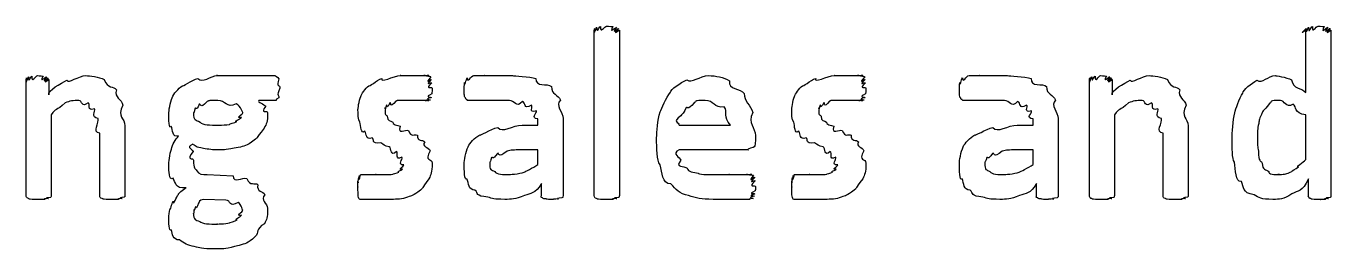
# Model space of a CAD drawing. Header units: millimetres. Extents: x 0 to 216, y 0 to 279.
# Drawn here: x 163.25 to 181.89, y 85.36 to 88.54 of the extents above; entities that cross this region are included whole.
import ezdxf

# ---------------------------------------------------------------- set-up
doc = ezdxf.new("R2010")
doc.units = ezdxf.units.MM
doc.layers.get('0').update_dxf_attribs({"linetype": 'CONTINUOUS'})

msp = doc.modelspace()

# ---------------------------------------------------------------- linework, layer by layer
at = {"color": 0}
for p, q in [((171.369, 86.1247), (171.369, 88.4837)), ((171.727, 88.4837), (171.727, 86.1247)), ((181.529, 87.5908), (181.529, 88.4837)), ((181.887, 88.4837), (181.887, 86.1247)), ((163.255, 86.1247), (163.255, 87.7782)), ((163.58, 87.7782), (163.58, 87.5577)), ((166.274, 87.8336), (166.814, 87.8336)), ((178.438, 86.1247), (178.438, 87.7782)), ((178.763, 87.7782), (178.763, 87.5577)), ((166.88, 87.6572), (166.88, 87.6572)), ((166.82, 87.4808), (166.577, 87.4808)), ((163.613, 87.2765), (163.613, 86.1247)), ((166.351, 87.3044), (166.351, 87.3044)), ((170.564, 87.128), (170.564, 87.2162)), ((170.922, 87.2215), (170.922, 86.1247)), ((177.635, 87.128), (177.635, 87.2162)), ((177.993, 87.2215), (177.993, 86.1247)), ((178.796, 87.2765), (178.796, 86.1247)), ((181.529, 86.6373), (181.529, 87.2765)), ((164.308, 86.1247), (164.308, 87.0119)), ((164.666, 87.1167), (164.666, 86.1247)), ((170.338, 87.128), (170.564, 87.128)), ((172.579, 87.128), (173.312, 87.128)), ((177.409, 87.128), (177.635, 87.128)), ((179.491, 86.1247), (179.491, 87.0119)), ((179.849, 87.1167), (179.849, 86.1247)), ((173.67, 86.9791), (173.67, 86.9184)), ((170.564, 86.7752), (170.327, 86.7752)), ((170.564, 86.5657), (170.564, 86.7752)), ((173.565, 86.7752), (172.579, 86.7752)), ((177.635, 86.7752), (177.397, 86.7752)), ((177.635, 86.5657), (177.635, 86.7752)), ((169.052, 86.5875), (169.052, 86.5875)), ((175.247, 86.5875), (175.247, 86.5875)), ((165.839, 86.4224), (166.213, 86.4059)), ((170.614, 86.1247), (170.614, 86.2954)), ((177.684, 86.1247), (177.684, 86.2954)), ((181.568, 86.13), (181.568, 86.3618)), ((166.109, 86.0584), (165.789, 86.0697)), ((166.351, 85.9151), (166.351, 85.9151))]:
    msp.add_line(p, q, dxfattribs=at)
for points in [[(171.369, 88.4837), (171.369, 88.3916), (171.37, 88.4975), (171.374, 88.5059)], [(171.374, 88.5059), (171.38, 88.4068), (171.391, 88.5183), (171.402, 88.5225)], [(171.402, 88.5225), (171.404, 88.4178), (171.435, 88.5335), (171.457, 88.5335)], [(171.457, 88.5335), (171.453, 88.4206), (171.512, 88.5391), (171.545, 88.5391)], [(171.545, 88.5391), (171.523, 88.5391), (171.611, 88.5363), (171.633, 88.5335)], [(171.633, 88.5335), (171.57, 88.4178), (171.678, 88.5292), (171.688, 88.5225)], [(171.688, 88.5225), (171.596, 88.4068), (171.712, 88.5126), (171.716, 88.5059)], [(171.716, 88.5059), (171.607, 88.3916), (171.727, 88.4908), (171.727, 88.4837)], [(181.529, 88.4837), (181.413, 88.3916), (181.53, 88.4975), (181.535, 88.5059)], [(181.535, 88.5059), (181.541, 88.4068), (181.553, 88.5183), (181.568, 88.5225)], [(181.568, 88.5225), (181.57, 88.4135), (181.6, 88.5292), (181.623, 88.5335)], [(181.623, 88.5335), (181.615, 88.4206), (181.672, 88.5391), (181.705, 88.5391)], [(181.705, 88.5391), (181.685, 88.5391), (181.772, 88.5363), (181.793, 88.5335)], [(181.793, 88.5335), (181.729, 88.4135), (181.832, 88.5254), (181.843, 88.5225)], [(181.843, 88.5225), (181.755, 88.4068), (181.868, 88.5126), (181.876, 88.5059)], [(181.876, 88.5059), (181.769, 88.3916), (181.887, 88.4908), (181.887, 88.4837)], [(163.255, 87.7782), (163.255, 87.6861), (163.256, 87.7919), (163.26, 87.8004)], [(163.26, 87.8004), (163.262, 87.7013), (163.273, 87.8127), (163.288, 87.817)], [(163.288, 87.817), (163.291, 87.7122), (163.318, 87.8279), (163.338, 87.8279)], [(163.338, 87.8279), (163.332, 87.715), (163.387, 87.8336), (163.42, 87.8336)], [(163.42, 87.8336), (163.394, 87.8336), (163.475, 87.8307), (163.497, 87.8279)], [(163.497, 87.8279), (163.438, 87.7122), (163.536, 87.8237), (163.547, 87.817)], [(163.547, 87.817), (163.46, 87.7013), (163.565, 87.8071), (163.569, 87.8004)], [(163.569, 87.8004), (163.471, 87.6861), (163.58, 87.7852), (163.58, 87.7782)], [(163.58, 87.5577), (163.559, 87.6268), (163.754, 87.7231), (163.839, 87.7672)], [(163.839, 87.7672), (163.85, 87.715), (164.017, 87.8336), (164.109, 87.8336)], [(164.109, 87.8336), (164.162, 87.8336), (164.298, 87.8141), (164.368, 87.7782)], [(164.368, 87.7782), (164.423, 87.642), (164.501, 87.6914), (164.545, 87.6293)], [(165.486, 87.69), (165.483, 87.6681), (165.621, 87.7729), (165.706, 87.7947)], [(165.706, 87.7947), (165.774, 87.715), (165.888, 87.8336), (165.988, 87.8336)], [(165.988, 87.8336), (165.928, 87.8336), (166.092, 87.8336), (166.136, 87.8336)], [(166.136, 87.8336), (166.138, 87.8336), (166.23, 87.8336), (166.274, 87.8336)], [(166.814, 87.8336), (166.799, 87.8336), (166.853, 87.8184), (166.864, 87.7895)], [(166.864, 87.7895), (166.821, 87.6572), (166.88, 87.715), (166.88, 87.6572)], [(168.148, 87.69), (168.148, 87.6639), (168.261, 87.7686), (168.336, 87.7947)], [(168.336, 87.7947), (168.298, 87.715), (168.503, 87.8336), (168.606, 87.8336)], [(168.606, 87.8336), (168.563, 87.8336), (168.694, 87.8336), (168.738, 87.8336)], [(168.738, 87.8336), (168.768, 87.8336), (168.822, 87.8336), (168.859, 87.8336)], [(168.859, 87.8336), (168.843, 87.8336), (168.927, 87.8336), (168.953, 87.8336)], [(168.953, 87.8336), (168.894, 87.8336), (168.997, 87.8336), (169.008, 87.8336)], [(169.008, 87.8336), (168.92, 87.8336), (169.032, 87.8279), (169.036, 87.817)], [(169.036, 87.817), (168.927, 87.6928), (169.041, 87.7919), (169.041, 87.7782)], [(169.041, 87.7782), (168.931, 87.6681), (169.047, 87.7507), (169.047, 87.7288)], [(169.517, 87.7341), (169.522, 87.6709), (169.536, 87.7782), (169.555, 87.8004)], [(169.555, 87.8004), (169.558, 87.715), (169.605, 87.8336), (169.649, 87.8336)], [(169.649, 87.8336), (169.646, 87.8336), (169.744, 87.8336), (169.803, 87.8336)], [(169.803, 87.8336), (169.765, 87.8336), (169.925, 87.8336), (169.991, 87.8336)], [(169.991, 87.8336), (170.018, 87.8336), (170.13, 87.8336), (170.2, 87.8336)], [(170.2, 87.8336), (170.22, 87.8336), (170.444, 87.8198), (170.536, 87.7947)], [(170.536, 87.7947), (170.521, 87.6639), (170.702, 87.7302), (170.757, 87.679)], [(172.457, 87.5965), (172.453, 87.6349), (172.597, 87.7316), (172.689, 87.7729)], [(172.689, 87.7729), (172.755, 87.715), (172.883, 87.8336), (172.998, 87.8336)], [(172.998, 87.8336), (173.104, 87.8336), (173.215, 87.8085), (173.301, 87.7616)], [(173.301, 87.7616), (173.273, 87.624), (173.455, 87.6572), (173.51, 87.5799)], [(174.342, 87.69), (174.342, 87.6639), (174.456, 87.7686), (174.53, 87.7947)], [(174.53, 87.7947), (174.493, 87.715), (174.697, 87.8336), (174.8, 87.8336)], [(174.8, 87.8336), (174.757, 87.8336), (174.888, 87.8336), (174.932, 87.8336)], [(174.932, 87.8336), (174.963, 87.8336), (175.016, 87.8336), (175.054, 87.8336)], [(175.054, 87.8336), (175.037, 87.8336), (175.121, 87.8336), (175.147, 87.8336)], [(175.147, 87.8336), (175.088, 87.8336), (175.191, 87.8336), (175.202, 87.8336)], [(175.202, 87.8336), (175.114, 87.8336), (175.226, 87.8279), (175.23, 87.817)], [(175.23, 87.817), (175.121, 87.6928), (175.235, 87.7919), (175.235, 87.7782)], [(175.235, 87.7782), (175.125, 87.6681), (175.241, 87.7507), (175.241, 87.7288)], [(176.587, 87.7341), (176.593, 87.6709), (176.607, 87.7782), (176.626, 87.8004)], [(176.626, 87.8004), (176.629, 87.715), (176.676, 87.8336), (176.72, 87.8336)], [(176.72, 87.8336), (176.717, 87.8336), (176.815, 87.8336), (176.874, 87.8336)], [(176.874, 87.8336), (176.836, 87.8336), (176.995, 87.8336), (177.061, 87.8336)], [(177.061, 87.8336), (177.089, 87.8336), (177.201, 87.8336), (177.271, 87.8336)], [(177.271, 87.8336), (177.29, 87.8336), (177.515, 87.8198), (177.607, 87.7947)], [(177.607, 87.7947), (177.592, 87.6639), (177.772, 87.7302), (177.828, 87.679)], [(178.438, 87.7782), (178.438, 87.6861), (178.44, 87.7919), (178.443, 87.8004)], [(178.443, 87.8004), (178.445, 87.7013), (178.456, 87.8127), (178.471, 87.817)], [(178.471, 87.817), (178.474, 87.7122), (178.501, 87.8279), (178.521, 87.8279)], [(178.521, 87.8279), (178.515, 87.715), (178.57, 87.8336), (178.603, 87.8336)], [(178.603, 87.8336), (178.577, 87.8336), (178.659, 87.8307), (178.681, 87.8279)], [(178.681, 87.8279), (178.621, 87.7122), (178.719, 87.8237), (178.73, 87.817)], [(178.73, 87.817), (178.643, 87.7013), (178.748, 87.8071), (178.752, 87.8004)], [(178.752, 87.8004), (178.654, 87.6861), (178.763, 87.7852), (178.763, 87.7782)], [(178.763, 87.5577), (178.743, 87.6268), (178.937, 87.7231), (179.022, 87.7672)], [(179.022, 87.7672), (179.033, 87.715), (179.2, 87.8336), (179.292, 87.8336)], [(179.292, 87.8336), (179.345, 87.8336), (179.481, 87.8141), (179.552, 87.7782)], [(179.552, 87.7782), (179.607, 87.642), (179.684, 87.6914), (179.728, 87.6293)], [(180.63, 87.5852), (180.633, 87.6307), (180.752, 87.726), (180.829, 87.7672)], [(180.829, 87.7672), (180.906, 87.715), (180.994, 87.8336), (181.094, 87.8336)], [(181.094, 87.8336), (181.089, 87.8336), (181.255, 87.8127), (181.325, 87.7729)], [(181.325, 87.7729), (181.347, 87.6349), (181.463, 87.6709), (181.529, 87.5908)], [(164.545, 87.6293), (164.512, 87.5206), (164.619, 87.4984), (164.638, 87.4145)], [(165.343, 87.5192), (165.362, 87.5757), (165.427, 87.6459), (165.486, 87.69)], [(166.88, 87.6572), (166.821, 87.5358), (166.875, 87.5482), (166.864, 87.5192)], [(168.033, 87.5358), (168.045, 87.5757), (168.096, 87.6459), (168.148, 87.69)], [(169.047, 87.5743), (168.931, 87.5206), (169.044, 87.533), (169.041, 87.5192)], [(169.047, 87.7288), (168.934, 87.6268), (169.052, 87.6861), (169.052, 87.6572)], [(169.052, 87.6572), (169.052, 87.569), (169.049, 87.5993), (169.047, 87.5743)], [(169.511, 87.6349), (169.511, 87.6268), (169.513, 87.7122), (169.517, 87.7341)], [(169.511, 87.569), (169.511, 87.5605), (169.511, 87.6131), (169.511, 87.6349)], [(170.757, 87.679), (170.753, 87.5605), (170.857, 87.5633), (170.884, 87.4861)], [(172.309, 87.3153), (172.328, 87.3622), (172.394, 87.5192), (172.457, 87.5965)], [(173.51, 87.5799), (173.501, 87.4695), (173.605, 87.4116), (173.632, 87.3097)], [(174.227, 87.5358), (174.239, 87.5757), (174.29, 87.6459), (174.342, 87.69)], [(175.241, 87.5743), (175.125, 87.5206), (175.238, 87.533), (175.235, 87.5192)], [(175.241, 87.7288), (175.128, 87.6268), (175.247, 87.6861), (175.247, 87.6572)], [(175.247, 87.6572), (175.247, 87.569), (175.244, 87.5993), (175.241, 87.5743)], [(176.582, 87.6349), (176.582, 87.6268), (176.583, 87.7122), (176.587, 87.7341)], [(176.582, 87.569), (176.582, 87.5605), (176.582, 87.6131), (176.582, 87.6349)], [(177.828, 87.679), (177.823, 87.5605), (177.928, 87.5633), (177.955, 87.4861)], [(179.728, 87.6293), (179.695, 87.5206), (179.802, 87.4984), (179.821, 87.4145)], [(180.515, 87.3044), (180.527, 87.3552), (180.578, 87.5083), (180.63, 87.5852)], [(163.812, 87.4476), (163.681, 87.322), (163.682, 87.3718), (163.613, 87.2765)], [(164.01, 87.4808), (163.927, 87.4808), (163.878, 87.4695), (163.812, 87.4476)], [(164.142, 87.4476), (164.044, 87.3622), (164.061, 87.4808), (164.01, 87.4808)], [(164.23, 87.3594), (164.118, 87.322), (164.178, 87.4282), (164.142, 87.4476)], [(164.638, 87.4145), (164.548, 87.2381), (164.666, 87.2338), (164.666, 87.1167)], [(165.293, 87.2931), (165.293, 87.322), (165.31, 87.4529), (165.343, 87.5192)], [(165.728, 87.4254), (165.675, 87.3111), (165.681, 87.3926), (165.668, 87.3704)], [(165.839, 87.4642), (165.73, 87.3442), (165.757, 87.4434), (165.728, 87.4254)], [(165.993, 87.4808), (165.818, 87.4808), (165.883, 87.4751), (165.839, 87.4642)], [(166.257, 87.431), (166.109, 87.3622), (166.106, 87.4808), (165.993, 87.4808)], [(166.351, 87.3044), (166.351, 87.3002), (166.32, 87.4007), (166.257, 87.431)], [(166.577, 87.4808), (166.55, 87.4543), (166.657, 87.4268), (166.677, 87.3979)], [(166.677, 87.3979), (166.586, 87.2822), (166.704, 87.3428), (166.704, 87.3097)], [(166.864, 87.5192), (166.799, 87.4808), (166.838, 87.4808), (166.82, 87.4808)], [(167.994, 87.3538), (167.994, 87.3442), (168.006, 87.4808), (168.033, 87.5358)], [(168.402, 87.4145), (168.371, 87.3069), (168.385, 87.3898), (168.385, 87.376)], [(168.451, 87.4476), (168.394, 87.3333), (168.413, 87.4282), (168.402, 87.4145)], [(168.534, 87.4695), (168.438, 87.351), (168.474, 87.4586), (168.451, 87.4476)], [(168.655, 87.4808), (168.508, 87.4808), (168.57, 87.4765), (168.534, 87.4695)], [(168.793, 87.4808), (168.722, 87.4808), (168.706, 87.4808), (168.655, 87.4808)], [(168.898, 87.4808), (168.801, 87.4808), (168.833, 87.4808), (168.793, 87.4808)], [(168.97, 87.4808), (168.861, 87.4808), (168.927, 87.4808), (168.898, 87.4808)], [(169.008, 87.4808), (168.898, 87.4808), (168.988, 87.4808), (168.97, 87.4808)], [(169.025, 87.4861), (168.912, 87.4808), (169.015, 87.4808), (169.008, 87.4808)], [(169.041, 87.5192), (168.923, 87.4917), (169.032, 87.4931), (169.025, 87.4861)], [(169.528, 87.5192), (169.514, 87.5206), (169.514, 87.5496), (169.511, 87.569)], [(169.55, 87.4917), (169.529, 87.4945), (169.534, 87.5083), (169.528, 87.5192)], [(169.577, 87.4808), (169.544, 87.4808), (169.557, 87.4832), (169.55, 87.4917)], [(169.649, 87.4808), (169.569, 87.4808), (169.591, 87.4808), (169.577, 87.4808)], [(169.77, 87.4808), (169.635, 87.4808), (169.682, 87.4808), (169.649, 87.4808)], [(169.936, 87.4808), (169.849, 87.4808), (169.817, 87.4808), (169.77, 87.4808)], [(170.156, 87.4808), (169.977, 87.4808), (170.002, 87.4808), (169.936, 87.4808)], [(170.343, 87.4642), (170.25, 87.3622), (170.229, 87.4808), (170.156, 87.4808)], [(170.47, 87.4145), (170.352, 87.34), (170.394, 87.4529), (170.343, 87.4642)], [(170.542, 87.3319), (170.418, 87.2959), (170.503, 87.3926), (170.47, 87.4145)], [(170.884, 87.4861), (170.804, 87.4063), (170.922, 87.3206), (170.922, 87.2215)], [(172.794, 87.4476), (172.689, 87.322), (172.711, 87.4035), (172.678, 87.3704)], [(172.954, 87.4808), (172.78, 87.4808), (172.84, 87.4695), (172.794, 87.4476)], [(173.223, 87.3869), (173.077, 87.3622), (173.075, 87.4808), (172.954, 87.4808)], [(173.312, 87.128), (173.199, 87.2381), (173.286, 87.3234), (173.223, 87.3869)], [(174.188, 87.3538), (174.188, 87.3442), (174.201, 87.4808), (174.227, 87.5358)], [(174.596, 87.4145), (174.566, 87.3069), (174.579, 87.3898), (174.579, 87.376)], [(174.646, 87.4476), (174.588, 87.3333), (174.607, 87.4282), (174.596, 87.4145)], [(174.728, 87.4695), (174.632, 87.351), (174.668, 87.4586), (174.646, 87.4476)], [(174.85, 87.4808), (174.702, 87.4808), (174.764, 87.4765), (174.728, 87.4695)], [(174.987, 87.4808), (174.916, 87.4808), (174.901, 87.4808), (174.85, 87.4808)], [(175.092, 87.4808), (174.996, 87.4808), (175.028, 87.4808), (174.987, 87.4808)], [(175.164, 87.4808), (175.055, 87.4808), (175.121, 87.4808), (175.092, 87.4808)], [(175.202, 87.4808), (175.092, 87.4808), (175.182, 87.4808), (175.164, 87.4808)], [(175.219, 87.4861), (175.106, 87.4808), (175.209, 87.4808), (175.202, 87.4808)], [(175.235, 87.5192), (175.117, 87.4917), (175.226, 87.4931), (175.219, 87.4861)], [(176.598, 87.5192), (176.585, 87.5206), (176.585, 87.5496), (176.582, 87.569)], [(176.62, 87.4917), (176.6, 87.4945), (176.605, 87.5083), (176.598, 87.5192)], [(176.648, 87.4808), (176.615, 87.4808), (176.627, 87.4832), (176.62, 87.4917)], [(176.72, 87.4808), (176.64, 87.4808), (176.662, 87.4808), (176.648, 87.4808)], [(176.841, 87.4808), (176.706, 87.4808), (176.753, 87.4808), (176.72, 87.4808)], [(177.006, 87.4808), (176.919, 87.4808), (176.888, 87.4808), (176.841, 87.4808)], [(177.227, 87.4808), (177.048, 87.4808), (177.073, 87.4808), (177.006, 87.4808)], [(177.414, 87.4642), (177.321, 87.3622), (177.3, 87.4808), (177.227, 87.4808)], [(177.541, 87.4145), (177.423, 87.34), (177.465, 87.4529), (177.414, 87.4642)], [(177.613, 87.3319), (177.488, 87.2959), (177.574, 87.3926), (177.541, 87.4145)], [(177.955, 87.4861), (177.874, 87.4063), (177.993, 87.3206), (177.993, 87.2215)], [(178.995, 87.4476), (178.864, 87.322), (178.865, 87.3718), (178.796, 87.2765)], [(179.193, 87.4808), (179.111, 87.4808), (179.061, 87.4695), (178.995, 87.4476)], [(179.325, 87.4476), (179.228, 87.3622), (179.244, 87.4808), (179.193, 87.4808)], [(179.414, 87.3594), (179.301, 87.322), (179.361, 87.4282), (179.325, 87.4476)], [(179.821, 87.4145), (179.731, 87.2381), (179.849, 87.2338), (179.849, 87.1167)], [(181.011, 87.4367), (180.909, 87.3044), (180.937, 87.3661), (180.912, 87.3153)], [(181.165, 87.4808), (180.994, 87.4808), (181.055, 87.4656), (181.011, 87.4367)], [(181.347, 87.4254), (181.233, 87.3622), (181.227, 87.4808), (181.165, 87.4808)], [(181.529, 87.2765), (181.35, 87.2931), (181.405, 87.3926), (181.347, 87.4254)], [(164.285, 87.2215), (164.166, 87.2451), (164.255, 87.322), (164.23, 87.3594)], [(164.308, 87.0119), (164.192, 87.0204), (164.299, 87.1693), (164.285, 87.2215)], [(165.326, 87.1114), (165.293, 87.0507), (165.293, 87.2229), (165.293, 87.2931)], [(165.668, 87.3704), (165.646, 87.267), (165.646, 87.3234), (165.646, 87.2987)], [(165.646, 87.2987), (165.646, 87.1897), (165.676, 87.2049), (165.74, 87.1721)], [(166.263, 87.1774), (166.204, 87.1788), (166.314, 87.2162), (166.329, 87.2381)], [(166.329, 87.2381), (166.233, 87.2229), (166.351, 87.2822), (166.351, 87.3044)], [(166.704, 87.3097), (166.704, 87.1636), (166.688, 87.1499), (166.654, 87.0839)], [(168.021, 87.1721), (167.994, 87.2077), (167.994, 87.2836), (167.994, 87.3538)], [(168.385, 87.376), (168.371, 87.2451), (168.394, 87.2878), (168.413, 87.2546)], [(168.413, 87.2546), (168.413, 87.183), (168.46, 87.1968), (168.49, 87.1721)], [(170.564, 87.2162), (170.448, 87.23), (170.556, 87.2987), (170.542, 87.3319)], [(172.259, 86.946), (172.259, 87.0246), (172.275, 87.2049), (172.309, 87.3153)], [(172.606, 87.2603), (172.471, 87.1746), (172.579, 87.1746), (172.579, 87.128)], [(172.678, 87.3704), (172.625, 87.2603), (172.624, 87.3044), (172.606, 87.2603)], [(173.632, 87.3097), (173.551, 87.1456), (173.67, 87.0962), (173.67, 86.9791)], [(174.216, 87.1721), (174.188, 87.2077), (174.188, 87.2836), (174.188, 87.3538)], [(174.579, 87.376), (174.566, 87.2451), (174.588, 87.2878), (174.607, 87.2546)], [(174.607, 87.2546), (174.607, 87.183), (174.654, 87.1968), (174.684, 87.1721)], [(177.635, 87.2162), (177.519, 87.23), (177.626, 87.2987), (177.613, 87.3319)], [(179.469, 87.2215), (179.349, 87.2451), (179.439, 87.322), (179.414, 87.3594)], [(179.491, 87.0119), (179.375, 87.0204), (179.483, 87.1693), (179.469, 87.2215)], [(180.476, 86.9294), (180.476, 87.0176), (180.489, 87.194), (180.515, 87.3044)], [(180.912, 87.3153), (180.858, 87.2049), (180.867, 87.212), (180.856, 87.1499)], [(165.431, 86.9735), (165.34, 86.9474), (165.351, 87.0589), (165.326, 87.1114)], [(165.74, 87.1721), (165.77, 87.128), (165.888, 87.128), (165.999, 87.128)], [(165.999, 87.128), (166.061, 87.128), (166.114, 87.1305), (166.158, 87.1389)], [(166.158, 87.1389), (166.149, 87.1456), (166.237, 87.1622), (166.263, 87.1774)], [(166.654, 87.0839), (166.519, 86.9142), (166.573, 86.9597), (166.511, 86.9128)], [(168.093, 87.0398), (168.03, 86.9872), (168.039, 87.1195), (168.021, 87.1721)], [(168.198, 86.946), (168.093, 86.9142), (168.126, 87.0024), (168.093, 87.0398)], [(168.49, 87.1721), (168.475, 87.1347), (168.558, 87.1291), (168.595, 87.1114)], [(168.595, 87.1114), (168.552, 86.9805), (168.675, 87.0726), (168.716, 87.0507)], [(168.716, 87.0507), (168.754, 86.9403), (168.801, 87.0095), (168.843, 86.9844)], [(169.732, 86.9901), (169.727, 86.9654), (169.887, 87.0726), (169.991, 87.0948)], [(169.991, 87.0948), (170.051, 87.0095), (170.208, 87.128), (170.338, 87.128)], [(174.287, 87.0398), (174.224, 86.9872), (174.234, 87.1195), (174.216, 87.1721)], [(174.392, 86.946), (174.287, 86.9142), (174.321, 87.0024), (174.287, 87.0398)], [(174.684, 87.1721), (174.669, 87.1347), (174.752, 87.1291), (174.789, 87.1114)], [(174.789, 87.1114), (174.746, 86.9805), (174.869, 87.0726), (174.91, 87.0507)], [(174.91, 87.0507), (174.949, 86.9403), (174.996, 87.0095), (175.037, 86.9844)], [(176.802, 86.9901), (176.798, 86.9654), (176.958, 87.0726), (177.061, 87.0948)], [(177.061, 87.0948), (177.122, 87.0095), (177.279, 87.128), (177.409, 87.128)], [(180.856, 87.1499), (180.836, 87.0797), (180.84, 87.0246), (180.84, 86.9625)], [(165.331, 86.7862), (165.344, 86.8521), (165.389, 86.9184), (165.431, 86.9735)], [(165.635, 86.8578), (165.524, 86.7999), (165.64, 86.7929), (165.64, 86.753)], [(165.789, 86.7971), (165.675, 86.808), (165.67, 86.8355), (165.635, 86.8578)], [(166.511, 86.9128), (166.395, 86.8218), (166.373, 86.8331), (166.285, 86.808)], [(168.319, 86.8743), (168.17, 86.8634), (168.238, 86.9199), (168.198, 86.946)], [(168.44, 86.8193), (168.371, 86.8218), (168.363, 86.8549), (168.319, 86.8743)], [(168.843, 86.9844), (168.835, 86.8881), (168.917, 86.9266), (168.947, 86.8909)], [(168.947, 86.8909), (168.898, 86.8193), (169.005, 86.8151), (169.025, 86.7639)], [(169.566, 86.8193), (169.588, 86.8743), (169.661, 86.946), (169.732, 86.9901)], [(172.309, 86.56), (172.259, 86.6235), (172.259, 86.7985), (172.259, 86.946)], [(173.67, 86.9184), (173.67, 86.8193), (173.659, 86.8303), (173.637, 86.808)], [(174.514, 86.8743), (174.365, 86.8634), (174.432, 86.9199), (174.392, 86.946)], [(174.635, 86.8193), (174.566, 86.8218), (174.558, 86.8549), (174.514, 86.8743)], [(175.037, 86.9844), (175.029, 86.8881), (175.111, 86.9266), (175.142, 86.8909)], [(175.142, 86.8909), (175.092, 86.8193), (175.2, 86.8151), (175.219, 86.7639)], [(176.637, 86.8193), (176.659, 86.8743), (176.732, 86.946), (176.802, 86.9901)], [(180.509, 86.5988), (180.476, 86.6454), (180.476, 86.8151), (180.476, 86.9294)], [(180.84, 86.9625), (180.836, 86.8303), (180.843, 86.8246), (180.851, 86.7586)], [(165.293, 86.5491), (165.293, 86.5946), (165.305, 86.716), (165.331, 86.7862)], [(165.64, 86.753), (165.527, 86.6055), (165.646, 86.6733), (165.646, 86.6263)], [(165.999, 86.7752), (165.924, 86.7752), (165.855, 86.7819), (165.789, 86.7971)], [(166.285, 86.808), (166.105, 86.7752), (166.105, 86.7752), (165.999, 86.7752)], [(168.545, 86.753), (168.449, 86.6676), (168.48, 86.7999), (168.44, 86.8193)], [(168.622, 86.6704), (168.512, 86.6207), (168.578, 86.7311), (168.545, 86.753)], [(168.65, 86.56), (168.548, 86.5572), (168.64, 86.6401), (168.622, 86.6704)], [(169.025, 86.7639), (168.934, 86.6013), (169.052, 86.6567), (169.052, 86.5875)], [(169.511, 86.5766), (169.511, 86.6165), (169.529, 86.7488), (169.566, 86.8193)], [(169.902, 86.6648), (169.871, 86.5614), (169.875, 86.6165), (169.875, 86.5875)], [(169.985, 86.7255), (169.908, 86.6098), (169.92, 86.6895), (169.902, 86.6648)], [(170.123, 86.7586), (169.981, 86.6387), (170.021, 86.7392), (169.985, 86.7255)], [(170.327, 86.7752), (170.212, 86.7752), (170.181, 86.7696), (170.123, 86.7586)], [(172.579, 86.7752), (172.471, 86.7198), (172.587, 86.6704), (172.606, 86.6263)], [(173.637, 86.808), (173.507, 86.7752), (173.59, 86.7752), (173.565, 86.7752)], [(174.739, 86.753), (174.643, 86.6676), (174.675, 86.7999), (174.635, 86.8193)], [(174.817, 86.6704), (174.706, 86.6207), (174.772, 86.7311), (174.739, 86.753)], [(174.844, 86.56), (174.742, 86.5572), (174.835, 86.6401), (174.817, 86.6704)], [(175.219, 86.7639), (175.128, 86.6013), (175.247, 86.6567), (175.247, 86.5875)], [(176.582, 86.5766), (176.582, 86.6165), (176.6, 86.7488), (176.637, 86.8193)], [(176.973, 86.6648), (176.941, 86.5614), (176.946, 86.6165), (176.946, 86.5875)], [(177.056, 86.7255), (176.979, 86.6098), (176.991, 86.6895), (176.973, 86.6648)], [(177.194, 86.7586), (177.052, 86.6387), (177.092, 86.7392), (177.056, 86.7255)], [(177.397, 86.7752), (177.283, 86.7752), (177.251, 86.7696), (177.194, 86.7586)], [(180.851, 86.7586), (180.854, 86.5837), (180.88, 86.6387), (180.906, 86.5875)], [(165.354, 86.3727), (165.293, 86.3258), (165.293, 86.4856), (165.293, 86.5491)], [(165.646, 86.6263), (165.646, 86.4994), (165.662, 86.5173), (165.695, 86.4775)], [(165.695, 86.4775), (165.715, 86.4224), (165.779, 86.4224), (165.839, 86.4224)], [(168.495, 86.4277), (168.479, 86.4334), (168.556, 86.4443), (168.578, 86.4553)], [(168.578, 86.4553), (168.523, 86.4553), (168.617, 86.4803), (168.628, 86.4994)], [(168.628, 86.4994), (168.548, 86.4912), (168.65, 86.5382), (168.65, 86.56)], [(169.052, 86.5875), (169.052, 86.4471), (169.037, 86.4277), (169.008, 86.3618)], [(169.55, 86.3618), (169.511, 86.3258), (169.511, 86.4955), (169.511, 86.5766)], [(169.875, 86.5875), (169.871, 86.4803), (169.898, 86.4955), (169.946, 86.4665)], [(169.946, 86.4665), (169.97, 86.4224), (170.069, 86.4224), (170.162, 86.4224)], [(170.162, 86.4224), (170.135, 86.4224), (170.302, 86.4334), (170.366, 86.4553)], [(170.366, 86.4553), (170.378, 86.469), (170.494, 86.5173), (170.564, 86.5657)], [(172.463, 86.2902), (172.328, 86.2902), (172.344, 86.4528), (172.309, 86.56)], [(172.606, 86.6263), (172.508, 86.5173), (172.653, 86.5491), (172.694, 86.5159)], [(172.694, 86.5159), (172.707, 86.4553), (172.788, 86.4623), (172.854, 86.4443)], [(174.69, 86.4277), (174.673, 86.4334), (174.75, 86.4443), (174.772, 86.4553)], [(174.772, 86.4553), (174.717, 86.4553), (174.811, 86.4803), (174.822, 86.4994)], [(174.822, 86.4994), (174.742, 86.4912), (174.844, 86.5382), (174.844, 86.56)], [(175.247, 86.5875), (175.247, 86.4471), (175.231, 86.4277), (175.202, 86.3618)], [(176.62, 86.3618), (176.582, 86.3258), (176.582, 86.4955), (176.582, 86.5766)], [(176.946, 86.5875), (176.941, 86.4803), (176.969, 86.4955), (177.017, 86.4665)], [(177.017, 86.4665), (177.041, 86.4224), (177.14, 86.4224), (177.232, 86.4224)], [(177.232, 86.4224), (177.206, 86.4224), (177.373, 86.4334), (177.436, 86.4553)], [(177.436, 86.4553), (177.449, 86.469), (177.564, 86.5173), (177.635, 86.5657)], [(180.608, 86.323), (180.52, 86.3148), (180.531, 86.4912), (180.509, 86.5988)], [(180.906, 86.5875), (180.906, 86.4842), (180.963, 86.4994), (181, 86.4665)], [(181, 86.4665), (180.983, 86.4224), (181.091, 86.4224), (181.154, 86.4224)], [(181.242, 86.4334), (181.251, 86.4362), (181.3, 86.4514), (181.331, 86.4665)], [(181.331, 86.4665), (181.31, 86.469), (181.391, 86.5064), (181.424, 86.5325)], [(181.424, 86.5325), (181.376, 86.5244), (181.492, 86.596), (181.529, 86.6373)], [(165.541, 86.2348), (165.373, 86.2157), (165.394, 86.3177), (165.354, 86.3727)], [(166.213, 86.4059), (166.211, 86.2902), (166.347, 86.3893), (166.406, 86.3671)], [(166.406, 86.3671), (166.45, 86.2485), (166.522, 86.3191), (166.566, 86.2789)], [(166.566, 86.2789), (166.539, 86.1716), (166.643, 86.1935), (166.666, 86.1356)], [(167.994, 86.3286), (167.997, 86.2637), (168.001, 86.3685), (168.005, 86.3836)], [(167.994, 86.2461), (167.994, 86.2196), (167.994, 86.3064), (167.994, 86.3286)], [(168.005, 86.3836), (168.005, 86.2926), (168.012, 86.4073), (168.016, 86.4112)], [(168.016, 86.4112), (168.012, 86.3039), (168.024, 86.4224), (168.033, 86.4224)], [(168.033, 86.4224), (168.03, 86.4224), (168.057, 86.4224), (168.077, 86.4224)], [(168.077, 86.4224), (168.071, 86.4224), (168.122, 86.4224), (168.148, 86.4224)], [(168.148, 86.4224), (168.126, 86.4224), (168.212, 86.4224), (168.253, 86.4224)], [(168.253, 86.4224), (168.206, 86.4224), (168.338, 86.4224), (168.391, 86.4224)], [(168.391, 86.4224), (168.415, 86.4224), (168.465, 86.4235), (168.495, 86.4277)], [(169.008, 86.3618), (168.879, 86.202), (168.942, 86.2461), (168.887, 86.202)], [(169.665, 86.202), (169.566, 86.202), (169.579, 86.2983), (169.55, 86.3618)], [(170.614, 86.2954), (170.525, 86.1427), (170.459, 86.1603), (170.371, 86.1247)], [(172.716, 86.1247), (172.581, 86.1427), (172.532, 86.2157), (172.463, 86.2902)], [(172.854, 86.4443), (172.839, 86.4224), (173, 86.4224), (173.097, 86.4224)], [(173.097, 86.4224), (173.13, 86.4224), (173.241, 86.4224), (173.301, 86.4224)], [(173.301, 86.4224), (173.247, 86.4224), (173.408, 86.4224), (173.45, 86.4224)], [(173.45, 86.4224), (173.45, 86.4224), (173.528, 86.4224), (173.554, 86.4224)], [(173.554, 86.4224), (173.505, 86.4224), (173.605, 86.4224), (173.62, 86.4224)], [(173.62, 86.4224), (173.53, 86.4224), (173.638, 86.4182), (173.643, 86.4112)], [(173.643, 86.4112), (173.541, 86.2926), (173.655, 86.3974), (173.659, 86.3836)], [(173.659, 86.3836), (173.549, 86.2679), (173.664, 86.3561), (173.664, 86.3342)], [(173.664, 86.3342), (173.551, 86.2238), (173.67, 86.2845), (173.67, 86.2513)], [(174.188, 86.3286), (174.191, 86.2637), (174.195, 86.3685), (174.199, 86.3836)], [(174.188, 86.2461), (174.188, 86.2196), (174.188, 86.3064), (174.188, 86.3286)], [(174.199, 86.3836), (174.199, 86.2926), (174.206, 86.4073), (174.21, 86.4112)], [(174.21, 86.4112), (174.206, 86.3039), (174.219, 86.4224), (174.227, 86.4224)], [(174.227, 86.4224), (174.224, 86.4224), (174.251, 86.4224), (174.271, 86.4224)], [(174.271, 86.4224), (174.265, 86.4224), (174.316, 86.4224), (174.342, 86.4224)], [(174.342, 86.4224), (174.321, 86.4224), (174.406, 86.4224), (174.447, 86.4224)], [(174.447, 86.4224), (174.4, 86.4224), (174.533, 86.4224), (174.585, 86.4224)], [(174.585, 86.4224), (174.61, 86.4224), (174.66, 86.4235), (174.69, 86.4277)], [(175.202, 86.3618), (175.073, 86.202), (175.136, 86.2461), (175.081, 86.202)], [(176.736, 86.202), (176.637, 86.202), (176.649, 86.2983), (176.62, 86.3618)], [(177.684, 86.2954), (177.596, 86.1427), (177.53, 86.1603), (177.442, 86.1247)], [(180.79, 86.1356), (180.611, 86.1603), (180.655, 86.2461), (180.608, 86.323)], [(181.154, 86.4224), (181.074, 86.4224), (181.212, 86.4249), (181.242, 86.4334)], [(181.568, 86.3618), (181.479, 86.1716), (181.41, 86.1977), (181.331, 86.1466)], [(163.26, 86.1025), (163.255, 86.0986), (163.255, 86.1162), (163.255, 86.1247)], [(163.288, 86.0806), (163.266, 86.0834), (163.267, 86.0944), (163.26, 86.1025)], [(163.343, 86.0697), (163.291, 86.0721), (163.302, 86.0764), (163.288, 86.0806)], [(163.575, 86.0806), (163.456, 86.0721), (163.544, 86.0721), (163.52, 86.0697)], [(163.602, 86.0972), (163.482, 86.0834), (163.588, 86.0873), (163.575, 86.0806)], [(163.613, 86.1247), (163.61, 86.0944), (163.609, 86.1039), (163.602, 86.0972)], [(164.313, 86.0972), (164.309, 86.0944), (164.308, 86.1138), (164.308, 86.1247)], [(164.341, 86.0806), (164.32, 86.0834), (164.32, 86.0929), (164.313, 86.0972)], [(164.396, 86.0697), (164.346, 86.0721), (164.355, 86.0764), (164.341, 86.0806)], [(164.627, 86.0806), (164.512, 86.0721), (164.597, 86.0721), (164.572, 86.0697)], [(164.655, 86.1025), (164.536, 86.0834), (164.641, 86.0873), (164.627, 86.0806)], [(164.666, 86.1247), (164.666, 86.0986), (164.662, 86.1095), (164.655, 86.1025)], [(165.354, 86.0418), (165.355, 85.9677), (165.401, 86.1081), (165.431, 86.1413)], [(165.431, 86.1413), (165.417, 86.1494), (165.5, 86.2044), (165.541, 86.2348)], [(166.666, 86.1356), (166.586, 86.0584), (166.704, 86.0171), (166.704, 85.9427)], [(167.999, 86.1138), (167.994, 86.1314), (167.994, 86.1907), (167.994, 86.2461)], [(168.027, 86.0697), (168.005, 86.0697), (168.006, 86.0834), (167.999, 86.1138)], [(168.699, 86.1025), (168.629, 86.0697), (168.552, 86.0697), (168.468, 86.0697)], [(168.887, 86.202), (168.772, 86.1138), (168.772, 86.1247), (168.699, 86.1025)], [(169.847, 86.1025), (169.665, 86.1138), (169.716, 86.1579), (169.665, 86.202)], [(170.09, 86.0697), (169.926, 86.0697), (169.92, 86.0806), (169.847, 86.1025)], [(170.371, 86.1247), (170.23, 86.0697), (170.189, 86.0697), (170.09, 86.0697)], [(170.63, 86.0915), (170.598, 86.0915), (170.614, 86.1095), (170.614, 86.1247)], [(170.68, 86.075), (170.62, 86.0764), (170.641, 86.0834), (170.63, 86.0915)], [(170.906, 86.0915), (170.781, 86.0764), (170.878, 86.0778), (170.856, 86.075)], [(170.922, 86.1247), (170.922, 86.0915), (170.917, 86.0986), (170.906, 86.0915)], [(171.374, 86.0972), (171.369, 86.0944), (171.369, 86.1138), (171.369, 86.1247)], [(171.402, 86.0806), (171.38, 86.0834), (171.381, 86.0929), (171.374, 86.0972)], [(171.457, 86.0697), (171.404, 86.0721), (171.415, 86.0764), (171.402, 86.0806)], [(171.688, 86.0806), (171.57, 86.0721), (171.658, 86.0721), (171.633, 86.0697)], [(171.716, 86.0972), (171.596, 86.0834), (171.702, 86.0873), (171.688, 86.0806)], [(171.727, 86.1247), (171.724, 86.0944), (171.723, 86.1039), (171.716, 86.0972)], [(173.064, 86.0697), (172.898, 86.0697), (172.816, 86.0873), (172.716, 86.1247)], [(173.637, 86.0806), (173.527, 86.0697), (173.615, 86.0697), (173.582, 86.0697)], [(173.653, 86.1138), (173.538, 86.0873), (173.644, 86.0915), (173.637, 86.0806)], [(173.659, 86.1466), (173.545, 86.1095), (173.656, 86.1247), (173.653, 86.1138)], [(173.664, 86.1907), (173.549, 86.1356), (173.662, 86.1603), (173.659, 86.1466)], [(173.67, 86.2513), (173.67, 86.1688), (173.667, 86.2087), (173.664, 86.1907)], [(174.194, 86.1138), (174.188, 86.1314), (174.188, 86.1907), (174.188, 86.2461)], [(174.221, 86.0697), (174.199, 86.0697), (174.201, 86.0834), (174.194, 86.1138)], [(174.894, 86.1025), (174.824, 86.0697), (174.746, 86.0697), (174.662, 86.0697)], [(175.081, 86.202), (174.967, 86.1138), (174.967, 86.1247), (174.894, 86.1025)], [(176.918, 86.1025), (176.736, 86.1138), (176.787, 86.1579), (176.736, 86.202)], [(177.161, 86.0697), (176.997, 86.0697), (176.991, 86.0806), (176.918, 86.1025)], [(177.442, 86.1247), (177.301, 86.0697), (177.26, 86.0697), (177.161, 86.0697)], [(177.701, 86.0915), (177.669, 86.0915), (177.684, 86.1095), (177.684, 86.1247)], [(177.75, 86.075), (177.691, 86.0764), (177.712, 86.0834), (177.701, 86.0915)], [(177.976, 86.0915), (177.852, 86.0764), (177.949, 86.0778), (177.927, 86.075)], [(177.993, 86.1247), (177.993, 86.0915), (177.987, 86.0986), (177.976, 86.0915)], [(178.443, 86.1025), (178.438, 86.0986), (178.438, 86.1162), (178.438, 86.1247)], [(178.471, 86.0806), (178.449, 86.0834), (178.451, 86.0944), (178.443, 86.1025)], [(178.526, 86.0697), (178.474, 86.0721), (178.485, 86.0764), (178.471, 86.0806)], [(178.758, 86.0806), (178.639, 86.0721), (178.727, 86.0721), (178.703, 86.0697)], [(178.785, 86.0972), (178.665, 86.0834), (178.772, 86.0873), (178.758, 86.0806)], [(178.796, 86.1247), (178.793, 86.0944), (178.792, 86.1039), (178.785, 86.0972)], [(179.497, 86.0972), (179.492, 86.0944), (179.491, 86.1138), (179.491, 86.1247)], [(179.524, 86.0806), (179.503, 86.0834), (179.503, 86.0929), (179.497, 86.0972)], [(179.579, 86.0697), (179.529, 86.0721), (179.538, 86.0764), (179.524, 86.0806)], [(179.81, 86.0806), (179.695, 86.0721), (179.78, 86.0721), (179.755, 86.0697)], [(179.838, 86.1025), (179.719, 86.0834), (179.824, 86.0873), (179.81, 86.0806)], [(179.849, 86.1247), (179.849, 86.0986), (179.845, 86.1095), (179.838, 86.1025)], [(181.06, 86.0697), (180.88, 86.0697), (180.867, 86.0915), (180.79, 86.1356)], [(181.331, 86.1466), (181.2, 86.0697), (181.16, 86.0697), (181.06, 86.0697)], [(181.573, 86.1025), (181.556, 86.0986), (181.568, 86.1191), (181.568, 86.13)], [(181.6, 86.0806), (181.568, 86.0834), (181.58, 86.0944), (181.573, 86.1025)], [(181.65, 86.0697), (181.592, 86.0721), (181.615, 86.0764), (181.6, 86.0806)], [(181.854, 86.0806), (181.736, 86.0721), (181.827, 86.0721), (181.805, 86.0697)], [(181.876, 86.0972), (181.758, 86.0834), (181.865, 86.0873), (181.854, 86.0806)], [(181.887, 86.1247), (181.887, 86.0944), (181.883, 86.1039), (181.876, 86.0972)], [(163.431, 86.0697), (163.339, 86.0697), (163.368, 86.0697), (163.343, 86.0697)], [(163.52, 86.0697), (163.409, 86.0697), (163.467, 86.0697), (163.431, 86.0697)], [(164.49, 86.0697), (164.393, 86.0697), (164.421, 86.0697), (164.396, 86.0697)], [(164.572, 86.0697), (164.463, 86.0697), (164.523, 86.0697), (164.49, 86.0697)], [(165.293, 85.816), (165.293, 85.8241), (165.299, 85.8972), (165.31, 85.9374)], [(165.31, 85.9374), (165.315, 85.9014), (165.334, 86.009), (165.354, 86.0418)], [(165.651, 85.9208), (165.646, 85.8354), (165.646, 85.8862), (165.646, 85.8711)], [(165.673, 85.9649), (165.652, 85.8682), (165.654, 85.936), (165.651, 85.9208)], [(165.717, 86.0143), (165.675, 85.8972), (165.684, 85.9801), (165.673, 85.9649)], [(165.789, 86.0697), (165.712, 86.0517), (165.735, 86.0337), (165.717, 86.0143)], [(166.285, 86.0256), (166.145, 85.9455), (166.182, 86.0584), (166.109, 86.0584)], [(166.329, 85.8435), (166.233, 85.8241), (166.351, 85.8905), (166.351, 85.9151)], [(166.351, 85.9151), (166.351, 85.8972), (166.329, 86.0005), (166.285, 86.0256)], [(166.704, 85.9427), (166.704, 85.7913), (166.689, 85.7924), (166.66, 85.7222)], [(168.088, 86.0697), (168.03, 86.0697), (168.041, 86.0697), (168.027, 86.0697)], [(168.181, 86.0697), (168.082, 86.0697), (168.112, 86.0697), (168.088, 86.0697)], [(168.313, 86.0697), (168.159, 86.0697), (168.221, 86.0697), (168.181, 86.0697)], [(168.468, 86.0697), (168.371, 86.0697), (168.36, 86.0697), (168.313, 86.0697)], [(170.768, 86.0697), (170.664, 86.0697), (170.702, 86.0707), (170.68, 86.075)], [(170.856, 86.075), (170.742, 86.0697), (170.808, 86.0697), (170.768, 86.0697)], [(171.545, 86.0697), (171.453, 86.0697), (171.482, 86.0697), (171.457, 86.0697)], [(171.633, 86.0697), (171.523, 86.0697), (171.581, 86.0697), (171.545, 86.0697)], [(173.279, 86.0697), (173.108, 86.0697), (173.141, 86.0697), (173.064, 86.0697)], [(173.455, 86.0697), (173.357, 86.0697), (173.345, 86.0697), (173.279, 86.0697)], [(173.582, 86.0697), (173.46, 86.0697), (173.506, 86.0697), (173.455, 86.0697)], [(174.282, 86.0697), (174.224, 86.0697), (174.235, 86.0697), (174.221, 86.0697)], [(174.376, 86.0697), (174.276, 86.0697), (174.307, 86.0697), (174.282, 86.0697)], [(174.508, 86.0697), (174.353, 86.0697), (174.415, 86.0697), (174.376, 86.0697)], [(174.662, 86.0697), (174.566, 86.0697), (174.555, 86.0697), (174.508, 86.0697)], [(177.838, 86.0697), (177.735, 86.0697), (177.772, 86.0707), (177.75, 86.075)], [(177.927, 86.075), (177.812, 86.0697), (177.879, 86.0697), (177.838, 86.0697)], [(178.615, 86.0697), (178.522, 86.0697), (178.551, 86.0697), (178.526, 86.0697)], [(178.703, 86.0697), (178.592, 86.0697), (178.65, 86.0697), (178.615, 86.0697)], [(179.673, 86.0697), (179.576, 86.0697), (179.604, 86.0697), (179.579, 86.0697)], [(179.755, 86.0697), (179.646, 86.0697), (179.706, 86.0697), (179.673, 86.0697)], [(181.733, 86.0697), (181.634, 86.0697), (181.672, 86.0697), (181.65, 86.0697)], [(181.805, 86.0697), (181.691, 86.0697), (181.758, 86.0697), (181.733, 86.0697)], [(165.326, 85.634), (165.293, 85.5998), (165.293, 85.7497), (165.293, 85.816)], [(165.646, 85.8711), (165.646, 85.7691), (165.675, 85.7814), (165.734, 85.7553)], [(165.734, 85.7553), (165.767, 85.7169), (165.88, 85.7169), (165.988, 85.7169)], [(165.988, 85.7169), (165.943, 85.7169), (166.114, 85.7222), (166.158, 85.7331)], [(166.158, 85.7331), (166.153, 85.7388), (166.242, 85.7596), (166.269, 85.7772)], [(166.269, 85.7772), (166.208, 85.7762), (166.318, 85.8188), (166.329, 85.8435)], [(166.66, 85.7222), (166.528, 85.6506), (166.586, 85.5927), (166.528, 85.5405)], [(165.447, 85.4908), (165.34, 85.4893), (165.351, 85.5789), (165.326, 85.634)], [(166.528, 85.5405), (166.409, 85.4273), (166.391, 85.4438), (166.296, 85.4135)], [(165.657, 85.3969), (165.568, 85.4082), (165.503, 85.4509), (165.447, 85.4908)], [(165.971, 85.3641), (165.741, 85.3641), (165.745, 85.375), (165.657, 85.3969)], [(166.296, 85.4135), (166.105, 85.3641), (166.095, 85.3641), (165.971, 85.3641)]]:
    msp.add_open_spline(points, degree=3, dxfattribs=at)

doc.saveas('drawing.dxf')
